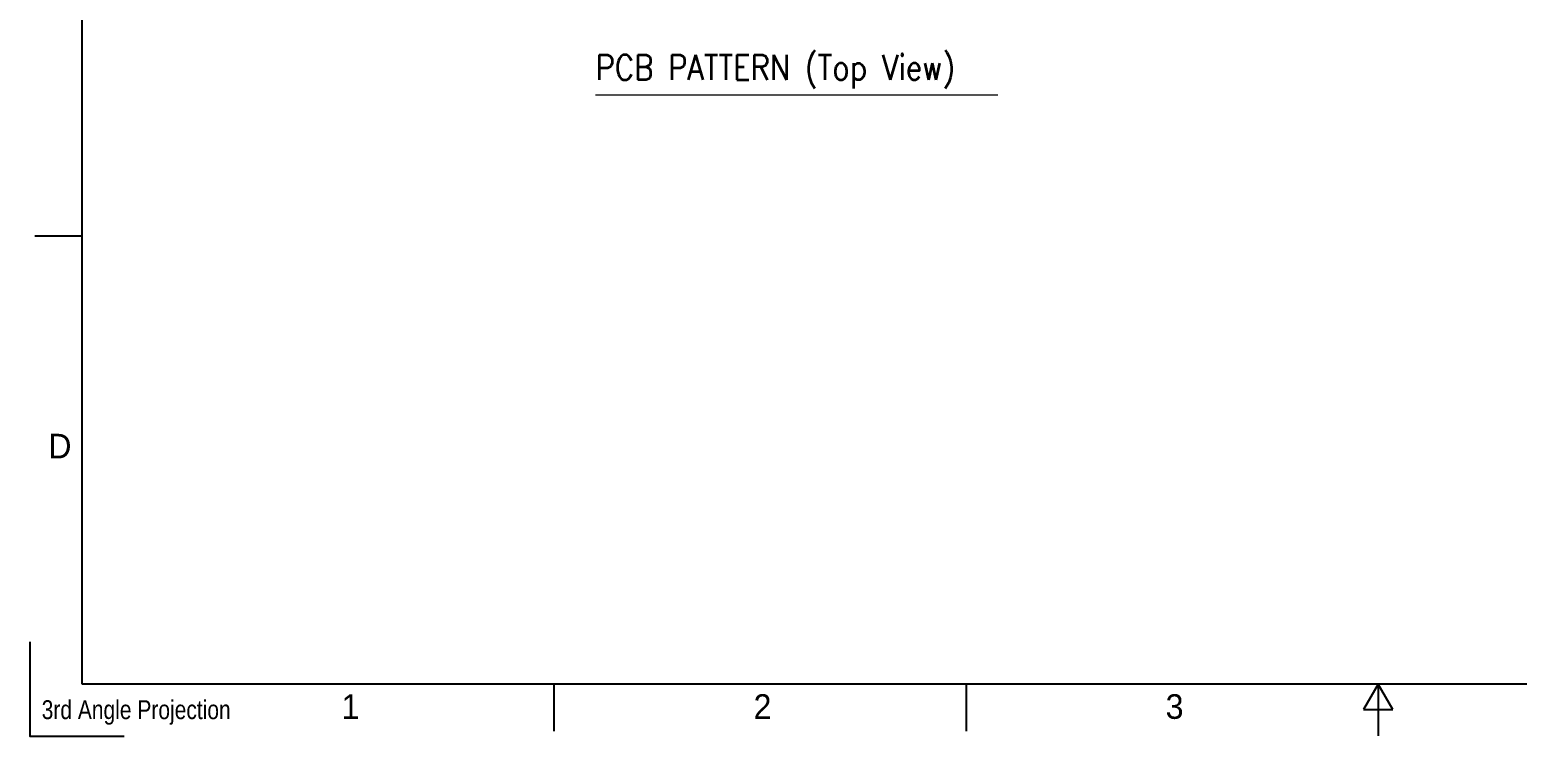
# Model space of a CAD drawing. Header units: millimetres. Extents: x 1756 to 1863, y -828 to -753.
# Drawn here: x 1755.8 to 1814.9, y -828.3 to -800.3 of the extents above; entities that cross this region are included whole.
import ezdxf

# ---------------------------------------------------------------- set-up
doc = ezdxf.new("R2010")
doc.units = ezdxf.units.MM
doc.header["$LTSCALE"] = 30.734
doc.layers.get('0').update_dxf_attribs({"linetype": 'CONTINUOUS'})
doc.layers.add('TuKuang', color=7, linetype='CONTINUOUS')
doc.styles.add('1', font='romans.shx', dxfattribs={"height": 2.5})
doc.styles.get("Standard").update_dxf_attribs({"font": 'txt', "width": 0.85})

# ---------------------------------------------------------------- blocks, each defined once
blk = doc.blocks.new('asdf456')
at = {"color": 8}
for p, q in [((1449.22, 15.77), (1448.09, 13.81)), ((1450.34, 13.81), (1449.22, 15.77)), ((1448.09, 13.81), (1450.34, 13.81))]:
    blk.add_line(p, q, dxfattribs=at)
at = {"layer": 'TuKuang', "color": 8}
for p, q in [((1350.05, 15.77), (1350.05, 152.96)), ((1350.05, 50.07), (1346.44, 50.07)), ((1548.39, 15.77), (1350.05, 15.77)), ((1386.16, 15.77), (1386.16, 12.16)), ((1417.69, 15.77), (1417.69, 12.16)), ((1449.22, 15.77), (1449.22, 11.8))]:
    blk.add_line(p, q, dxfattribs=at)
blk.add_lwpolyline([(1346.05, 18.99), (1346.05, 11.77), (1353.27, 11.77)], dxfattribs=at)
at = {"color": 8, "char_height": 1.8844, "attachment_point": 1, "style": '1'}
for s, insert, width in [('{\\f@Gulim|b0|i0|c134|p34;D}', (1347.46, 34.93), 9.0416), ('{\\f@Gulim|b0|i0|c0|p34;1}', (1369.9, 14.99), 8.3008), ('{\\f@Gulim|b0|i0|c134|p34;2}', (1401.43, 14.99), 8.3008), ('{\\f@Gulim|b0|i0|c134|p34;3}', (1432.96, 14.99), 8.3008)]:
    blk.add_mtext(s, dxfattribs=dict(at, insert=insert, width=width))
at = {"layer": 'TuKuang', "color": 8, "lineweight": 9, "insert": (1346.96, 14.53), "char_height": 1.4441, "width": 18.5479, "attachment_point": 1}
blk.add_mtext('{\\f@Gulim|b0|i0|c0|p34;\\C8;3rd Angle Projection}', dxfattribs=at)
blk = doc.blocks.new('P')
at = {"lineweight": 9}
blk.add_line((1851.26, 2772.63), (1883.21, 2772.63), dxfattribs=at)
at = {"lineweight": 9, "insert": (1851.27, 2775.82), "char_height": 2, "attachment_point": 1}
blk.add_mtext('{\\Fromans|c0;PCB PATTERN (Top View)}', dxfattribs=at)

msp = doc.modelspace()

# ---------------------------------------------------------------- block references
at = {"xscale": 0.518942464007705, "yscale": 0.518942464007705, "zscale": 0.518942464007705}
msp.add_blockref('asdf456', (1057.306, -834.459), dxfattribs=at)
at = {"color": 0, "linetype": 'ByBlock', "xscale": 0.5, "yscale": 0.5, "zscale": 0.5}
msp.add_blockref('P', (852.661, -2189.187), dxfattribs=at)

doc.saveas('drawing.dxf')
